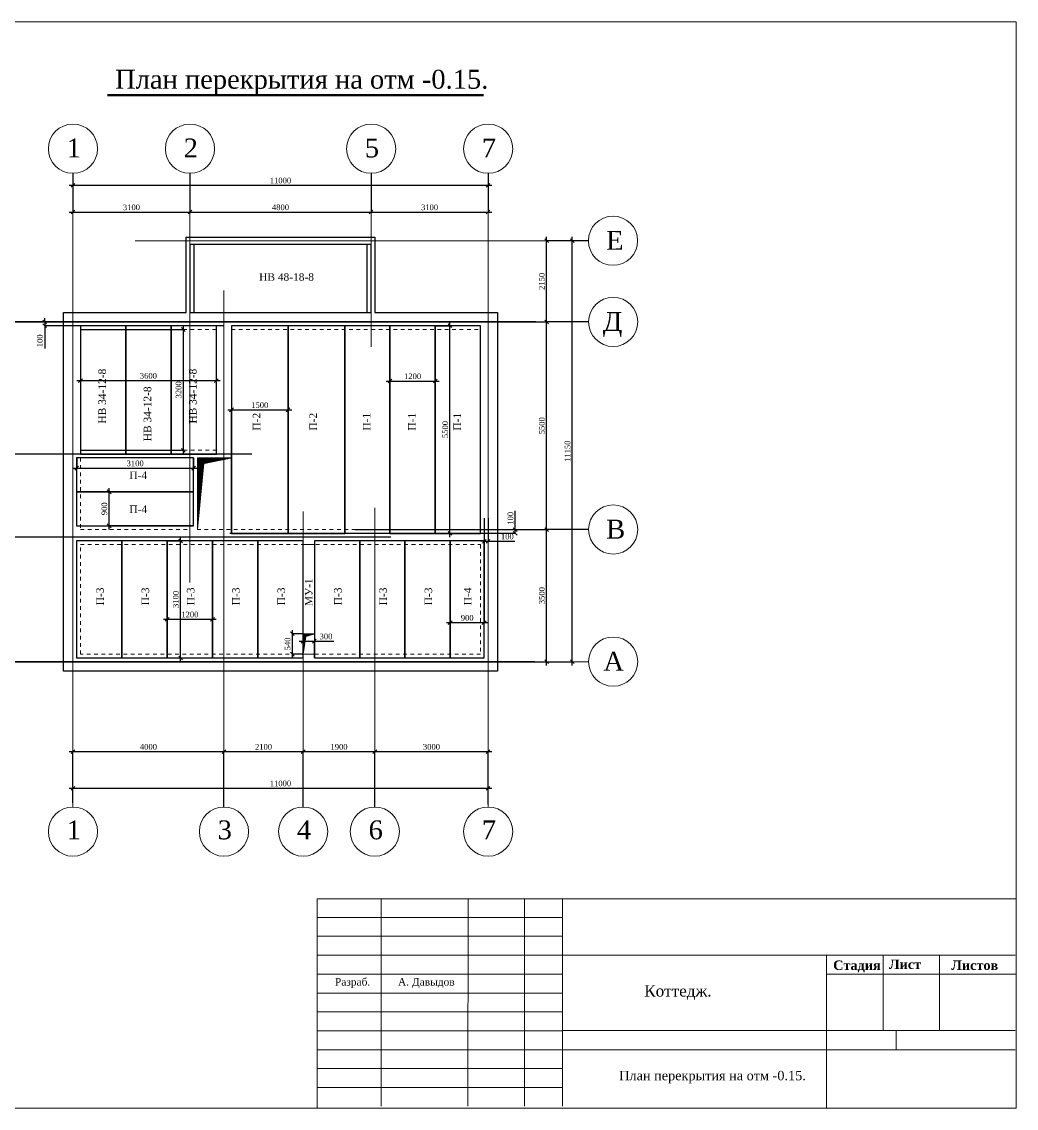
# Model space of a CAD drawing. Extents: x 1526320 to 3332998, y -546296 to 333165.
# Drawn here: x 2141546 to 2167897, y -188425 to -159641 of the extents above; entities that cross this region are included whole.
import ezdxf

# ---------------------------------------------------------------- set-up
doc = ezdxf.new("R2010")
doc.units = 0
doc.header["$LTSCALE"] = 500
doc.header["$MEASUREMENT"] = 0
doc.linetypes.add('424', pattern=[3, 1.5, -1.5])
doc.layers.get('0').update_dxf_attribs({"linetype": 'CONTINUOUS', "lineweight": 0})
for name, color, linetype, lineweight in [('Для печати', 250, 'CONTINUOUS', 0), ('КР. 1 эт. плиты', 250, 'CONTINUOUS', 0), ('КР. ОСИ', 34, 'CONTINUOUS', 18), ('КР. ф-ты обрез', 5, 'CONTINUOUS', 30)]:
    doc.layers.add(name, color=color, linetype=linetype, lineweight=lineweight)
doc.styles.add('NAKLON', font='TIMESBD.TTF', dxfattribs={"height": 500})
doc.styles.get("Standard").update_dxf_attribs({"font": 'TIMES.TTF', "height": 150})
doc.dimstyles.new('ISO-25', dxfattribs={"dimtxt": 300, "dimasz": 100, "dimexe": 0, "dimexo": 0, "dimgap": 50, "dimtad": 1, "dimdec": 0, "dimrnd": 10, "dimtxsty": 'Standard', "dimblk": 'OBLIQUE', "dimcen": 100, "dimdle": 100, "dimadec": 0, "dimazin": 0, "dimtfac": 1, "dimtdec": 0, "dimtmove": 0, "dimatfit": 3, "dimldrblk": 'OBLIQUE', "dimfxl": 0, "dimarcsym": 0})

# ---------------------------------------------------------------- blocks, each defined once
blk = doc.blocks.new('_Oblique')
at = {"color": 0, "linetype": 'ByBlock', "lineweight": -2}
blk.add_line((-0.5, -0.5), (0.5, 0.5), dxfattribs=at)
blk = doc.blocks.new('*D1019')
at = {"layer": 'КР. 1 эт. плиты', "color": 0, "linetype": 'Continuous', "lineweight": -2, "ltscale": 0.13}
for p, q in [((2153802, -172788), (2153802, -173404)), ((2153902, -172788), (2153902, -173404)), ((2153802, -173404), (2153702, -173404)), ((2153802, -173404), (2153902, -173404)), ((2153902, -173404), (2154612, -173404))]:
    blk.add_line(p, q, dxfattribs=at)
at = {"layer": 'КР. 1 эт. плиты', "color": 0, "linetype": 'Continuous', "lineweight": -2, "ltscale": 0.13, "xscale": 100, "yscale": 100, "zscale": 100}
blk.add_blockref('_Oblique', (2153802, -173404), dxfattribs=at)
at = {"layer": 'КР. 1 эт. плиты', "color": 0, "linetype": 'Continuous', "lineweight": -2, "ltscale": 0.13, "xscale": 100, "yscale": 100, "zscale": 100, "rotation": 180}
blk.add_blockref('_Oblique', (2153902, -173404), dxfattribs=at)
at = {"layer": 'КР. 1 эт. плиты', "color": 0, "linetype": 'Continuous', "lineweight": 9, "ltscale": 0.13, "insert": (2154412, -173278), "char_height": 150, "attachment_point": 5}
blk.add_mtext('100', dxfattribs=at)
blk = doc.blocks.new('*D1020')
at = {"layer": 'КР. 1 эт. плиты', "color": 0, "linetype": 'Continuous', "lineweight": -2, "ltscale": 0.13}
for p, q in [((2154620, -173094), (2154620, -172596)), ((2154620, -173194), (2154620, -172994)), ((2147063, -173194), (2154620, -173194)), ((2153802, -173094), (2154620, -173094))]:
    blk.add_line(p, q, dxfattribs=at)
at = {"layer": 'КР. 1 эт. плиты', "color": 0, "linetype": 'Continuous', "lineweight": -2, "ltscale": 0.13, "xscale": 100, "yscale": 100, "zscale": 100}
for p, rotation in [((2154620, -173094), 90), ((2154620, -173194), 270)]:
    blk.add_blockref('_Oblique', p, dxfattribs=dict(at, rotation=rotation))
at = {"layer": 'КР. 1 эт. плиты', "color": 0, "linetype": 'Continuous', "lineweight": 9, "ltscale": 0.13, "insert": (2154494, -172795), "char_height": 150, "attachment_point": 5, "rotation": 90}
blk.add_mtext('100', dxfattribs=at)
blk = doc.blocks.new('*D1022')
at = {"layer": 'КР. 1 эт. плиты', "color": 0, "linetype": 'Continuous', "lineweight": -2, "ltscale": 0.13}
for p, q in [((2143103, -167794), (2143103, -169149)), ((2146702, -167794), (2146702, -169149)), ((2143003, -169149), (2146802, -169149))]:
    blk.add_line(p, q, dxfattribs=at)
at = {"layer": 'КР. 1 эт. плиты', "color": 0, "linetype": 'Continuous', "lineweight": -2, "ltscale": 0.13, "xscale": 100, "yscale": 100, "zscale": 100, "rotation": 180}
blk.add_blockref('_Oblique', (2143103, -169149), dxfattribs=at)
at = {"layer": 'КР. 1 эт. плиты', "color": 0, "linetype": 'Continuous', "lineweight": -2, "ltscale": 0.13, "xscale": 100, "yscale": 100, "zscale": 100}
blk.add_blockref('_Oblique', (2146702, -169149), dxfattribs=at)
at = {"layer": 'КР. 1 эт. плиты', "color": 0, "linetype": 'Continuous', "lineweight": 9, "ltscale": 0.13, "insert": (2144902, -169023), "char_height": 150, "attachment_point": 5}
blk.add_mtext('3600', dxfattribs=at)
blk = doc.blocks.new('*D1023')
at = {"layer": 'КР. 1 эт. плиты', "color": 0, "linetype": 'Continuous', "lineweight": -2, "ltscale": 0.13}
for p, q in [((2143103, -167794), (2145829, -167794)), ((2145829, -171094), (2145829, -167694)), ((2143103, -170994), (2145829, -170994))]:
    blk.add_line(p, q, dxfattribs=at)
at = {"layer": 'КР. 1 эт. плиты', "color": 0, "linetype": 'Continuous', "lineweight": -2, "ltscale": 0.13, "xscale": 100, "yscale": 100, "zscale": 100}
for p, rotation in [((2145829, -167794), 90), ((2145829, -170994), 270)]:
    blk.add_blockref('_Oblique', p, dxfattribs=dict(at, rotation=rotation))
at = {"layer": 'КР. 1 эт. плиты', "color": 0, "linetype": 'Continuous', "lineweight": 9, "ltscale": 0.13, "insert": (2145703, -169394), "char_height": 150, "attachment_point": 5, "rotation": 90}
blk.add_mtext('3200', dxfattribs=at)
blk = doc.blocks.new('*D1024')
at = {"layer": 'КР. 1 эт. плиты', "color": 0, "linetype": 'Continuous', "lineweight": -2, "ltscale": 0.13}
for p, q in [((2142156, -167595), (2142156, -167495)), ((2146901, -167595), (2142156, -167595)), ((2142156, -167595), (2142156, -167694)), ((2146901, -167694), (2142156, -167694)), ((2142156, -167694), (2142156, -168293))]:
    blk.add_line(p, q, dxfattribs=at)
at = {"layer": 'КР. 1 эт. плиты', "color": 0, "linetype": 'Continuous', "lineweight": -2, "ltscale": 0.13, "xscale": 100, "yscale": 100, "zscale": 100}
for p, rotation in [((2142156, -167595), 270), ((2142156, -167694), 90)]:
    blk.add_blockref('_Oblique', p, dxfattribs=dict(at, rotation=rotation))
at = {"layer": 'КР. 1 эт. плиты', "color": 0, "linetype": 'Continuous', "lineweight": 9, "ltscale": 0.13, "insert": (2142029, -168094), "char_height": 150, "attachment_point": 5, "rotation": 90}
blk.add_mtext('100', dxfattribs=at)
blk = doc.blocks.new('*D1025')
at = {"layer": 'КР. 1 эт. плиты', "color": 0, "linetype": 'Continuous', "lineweight": -2, "ltscale": 0.13}
for p, q in [((2148900, -176052), (2149300, -176052)), ((2149000, -176495), (2149000, -176052)), ((2149300, -176495), (2149300, -176052)), ((2149300, -176052), (2149816, -176052))]:
    blk.add_line(p, q, dxfattribs=at)
at = {"layer": 'КР. 1 эт. плиты', "color": 0, "linetype": 'Continuous', "lineweight": -2, "ltscale": 0.13, "xscale": 100, "yscale": 100, "zscale": 100, "rotation": 180}
blk.add_blockref('_Oblique', (2149000, -176052), dxfattribs=at)
at = {"layer": 'КР. 1 эт. плиты', "color": 0, "linetype": 'Continuous', "lineweight": -2, "ltscale": 0.13, "xscale": 100, "yscale": 100, "zscale": 100}
blk.add_blockref('_Oblique', (2149300, -176052), dxfattribs=at)
at = {"layer": 'КР. 1 эт. плиты', "color": 0, "linetype": 'Continuous', "lineweight": 0, "ltscale": 0.13, "insert": (2149608, -175926), "char_height": 150, "attachment_point": 5}
blk.add_mtext('300', dxfattribs=at)
blk = doc.blocks.new('*D1026')
at = {"layer": 'КР. 1 эт. плиты', "color": 0, "linetype": 'Continuous', "lineweight": -2, "ltscale": 0.13}
for p, q in [((2148716, -176494), (2148716, -175755)), ((2149003, -175855), (2148716, -175855)), ((2149003, -176394), (2148716, -176394))]:
    blk.add_line(p, q, dxfattribs=at)
at = {"layer": 'КР. 1 эт. плиты', "color": 0, "linetype": 'Continuous', "lineweight": -2, "ltscale": 0.13, "xscale": 100, "yscale": 100, "zscale": 100}
for p, rotation in [((2148716, -175855), 90), ((2148716, -176394), 270)]:
    blk.add_blockref('_Oblique', p, dxfattribs=dict(at, rotation=rotation))
at = {"layer": 'КР. 1 эт. плиты', "color": 0, "linetype": 'Continuous', "lineweight": 9, "ltscale": 0.13, "insert": (2148590, -176124), "char_height": 150, "attachment_point": 5, "rotation": 90}
blk.add_mtext('540', dxfattribs=at)
blk = doc.blocks.new('*D1042')
at = {"layer": 'КР. 1 эт. плиты', "color": 0, "linetype": 'Continuous', "lineweight": -2, "ltscale": 0.13}
for p, q in [((2152502, -167693), (2152891, -167693)), ((2152891, -173294), (2152891, -167593)), ((2151303, -173194), (2152891, -173194))]:
    blk.add_line(p, q, dxfattribs=at)
at = {"layer": 'КР. 1 эт. плиты', "color": 0, "linetype": 'Continuous', "lineweight": -2, "ltscale": 0.13, "xscale": 100, "yscale": 100, "zscale": 100}
for p, rotation in [((2152891, -167693), 90), ((2152891, -173194), 270)]:
    blk.add_blockref('_Oblique', p, dxfattribs=dict(at, rotation=rotation))
at = {"layer": 'КР. 1 эт. плиты', "color": 0, "linetype": 'Continuous', "lineweight": 9, "ltscale": 0.13, "insert": (2152765, -170444), "char_height": 150, "attachment_point": 5, "rotation": 90}
blk.add_mtext('5500', dxfattribs=at)
blk = doc.blocks.new('*D1043')
at = {"layer": 'КР. 1 эт. плиты', "color": 0, "linetype": 'Continuous', "lineweight": -2, "ltscale": 0.13}
for p, q in [((2151303, -167693), (2151303, -169160)), ((2152502, -167693), (2152502, -169160)), ((2151203, -169160), (2152602, -169160))]:
    blk.add_line(p, q, dxfattribs=at)
at = {"layer": 'КР. 1 эт. плиты', "color": 0, "linetype": 'Continuous', "lineweight": -2, "ltscale": 0.13, "xscale": 100, "yscale": 100, "zscale": 100, "rotation": 180}
blk.add_blockref('_Oblique', (2151303, -169160), dxfattribs=at)
at = {"layer": 'КР. 1 эт. плиты', "color": 0, "linetype": 'Continuous', "lineweight": -2, "ltscale": 0.13, "xscale": 100, "yscale": 100, "zscale": 100}
blk.add_blockref('_Oblique', (2152502, -169160), dxfattribs=at)
at = {"layer": 'КР. 1 эт. плиты', "color": 0, "linetype": 'Continuous', "lineweight": 9, "ltscale": 0.13, "insert": (2151903, -169034), "char_height": 150, "attachment_point": 5}
blk.add_mtext('1200', dxfattribs=at)
blk = doc.blocks.new('*D1044')
at = {"layer": 'КР. 1 эт. плиты', "color": 0, "linetype": 'Continuous', "lineweight": -2, "ltscale": 0.13}
for p, q in [((2148603, -167693), (2148603, -169923)), ((2147004, -169923), (2148703, -169923)), ((2147104, -173194), (2147104, -169923))]:
    blk.add_line(p, q, dxfattribs=at)
at = {"layer": 'КР. 1 эт. плиты', "color": 0, "linetype": 'Continuous', "lineweight": -2, "ltscale": 0.13, "xscale": 100, "yscale": 100, "zscale": 100, "rotation": 180}
blk.add_blockref('_Oblique', (2147104, -169923), dxfattribs=at)
at = {"layer": 'КР. 1 эт. плиты', "color": 0, "linetype": 'Continuous', "lineweight": -2, "ltscale": 0.13, "xscale": 100, "yscale": 100, "zscale": 100}
blk.add_blockref('_Oblique', (2148603, -169923), dxfattribs=at)
at = {"layer": 'КР. 1 эт. плиты', "color": 0, "linetype": 'Continuous', "lineweight": 9, "ltscale": 0.13, "insert": (2147853, -169797), "char_height": 150, "attachment_point": 5}
blk.add_mtext('1500', dxfattribs=at)
blk = doc.blocks.new('*D1045')
at = {"layer": 'КР. 1 эт. плиты', "color": 0, "linetype": 'Continuous', "lineweight": -2, "ltscale": 0.13}
for p, q in [((2145301, -175472), (2146701, -175472)), ((2145401, -176495), (2145401, -175472)), ((2146601, -176495), (2146601, -175472))]:
    blk.add_line(p, q, dxfattribs=at)
at = {"layer": 'КР. 1 эт. плиты', "color": 0, "linetype": 'Continuous', "lineweight": -2, "ltscale": 0.13, "xscale": 100, "yscale": 100, "zscale": 100, "rotation": 180}
blk.add_blockref('_Oblique', (2145401, -175472), dxfattribs=at)
at = {"layer": 'КР. 1 эт. плиты', "color": 0, "linetype": 'Continuous', "lineweight": -2, "ltscale": 0.13, "xscale": 100, "yscale": 100, "zscale": 100}
blk.add_blockref('_Oblique', (2146601, -175472), dxfattribs=at)
at = {"layer": 'КР. 1 эт. плиты', "color": 0, "linetype": 'Continuous', "lineweight": 9, "ltscale": 0.13, "insert": (2146001, -175346), "char_height": 150, "attachment_point": 5}
blk.add_mtext('1200', dxfattribs=at)
blk = doc.blocks.new('*D1046')
at = {"layer": 'КР. 1 эт. плиты', "color": 0, "linetype": 'Continuous', "lineweight": -2, "ltscale": 0.13}
for p, q in [((2145401, -173395), (2145757, -173395)), ((2145757, -176595), (2145757, -173295)), ((2145401, -176495), (2145757, -176495))]:
    blk.add_line(p, q, dxfattribs=at)
at = {"layer": 'КР. 1 эт. плиты', "color": 0, "linetype": 'Continuous', "lineweight": -2, "ltscale": 0.13, "xscale": 100, "yscale": 100, "zscale": 100}
for p, rotation in [((2145757, -173395), 90), ((2145757, -176495), 270)]:
    blk.add_blockref('_Oblique', p, dxfattribs=dict(at, rotation=rotation))
at = {"layer": 'КР. 1 эт. плиты', "color": 0, "linetype": 'Continuous', "lineweight": 9, "ltscale": 0.13, "insert": (2145630, -174945), "char_height": 150, "attachment_point": 5, "rotation": 90}
blk.add_mtext('3100', dxfattribs=at)
blk = doc.blocks.new('*D1047')
at = {"layer": 'КР. 1 эт. плиты', "color": 0, "linetype": 'Continuous', "lineweight": -2, "ltscale": 0.13}
for p, q in [((2153799, -173396), (2153799, -175560)), ((2152799, -175560), (2153899, -175560)), ((2152899, -176495), (2152899, -175560))]:
    blk.add_line(p, q, dxfattribs=at)
at = {"layer": 'КР. 1 эт. плиты', "color": 0, "linetype": 'Continuous', "lineweight": -2, "ltscale": 0.13, "xscale": 100, "yscale": 100, "zscale": 100, "rotation": 180}
blk.add_blockref('_Oblique', (2152899, -175560), dxfattribs=at)
at = {"layer": 'КР. 1 эт. плиты', "color": 0, "linetype": 'Continuous', "lineweight": -2, "ltscale": 0.13, "xscale": 100, "yscale": 100, "zscale": 100}
blk.add_blockref('_Oblique', (2153799, -175560), dxfattribs=at)
at = {"layer": 'КР. 1 эт. плиты', "color": 0, "linetype": 'Continuous', "lineweight": 9, "ltscale": 0.13, "insert": (2153349, -175433), "char_height": 150, "attachment_point": 5}
blk.add_mtext('900', dxfattribs=at)
blk = doc.blocks.new('*D1048')
at = {"layer": 'КР. 1 эт. плиты', "color": 0, "linetype": 'Continuous', "lineweight": -2, "ltscale": 0.13}
for p, q in [((2143002, -171194), (2143002, -171467)), ((2146101, -171194), (2146101, -171467)), ((2142902, -171467), (2146201, -171467))]:
    blk.add_line(p, q, dxfattribs=at)
at = {"layer": 'КР. 1 эт. плиты', "color": 0, "linetype": 'Continuous', "lineweight": -2, "ltscale": 0.13, "xscale": 100, "yscale": 100, "zscale": 100, "rotation": 180}
blk.add_blockref('_Oblique', (2143002, -171467), dxfattribs=at)
at = {"layer": 'КР. 1 эт. плиты', "color": 0, "linetype": 'Continuous', "lineweight": -2, "ltscale": 0.13, "xscale": 100, "yscale": 100, "zscale": 100}
blk.add_blockref('_Oblique', (2146101, -171467), dxfattribs=at)
at = {"layer": 'КР. 1 эт. плиты', "color": 0, "linetype": 'Continuous', "lineweight": 9, "ltscale": 0.13, "insert": (2144551, -171341), "char_height": 150, "attachment_point": 5}
blk.add_mtext('3100', dxfattribs=at)
blk = doc.blocks.new('*D1049')
at = {"layer": 'КР. 1 эт. плиты', "color": 0, "linetype": 'Continuous', "lineweight": -2, "ltscale": 0.13}
for p, q in [((2143002, -172094), (2143862, -172094)), ((2143862, -173094), (2143862, -171994)), ((2146101, -172994), (2143862, -172994))]:
    blk.add_line(p, q, dxfattribs=at)
at = {"layer": 'КР. 1 эт. плиты', "color": 0, "linetype": 'Continuous', "lineweight": -2, "ltscale": 0.13, "xscale": 100, "yscale": 100, "zscale": 100}
for p, rotation in [((2143862, -172094), 90), ((2143862, -172994), 270)]:
    blk.add_blockref('_Oblique', p, dxfattribs=dict(at, rotation=rotation))
at = {"layer": 'КР. 1 эт. плиты', "color": 0, "linetype": 'Continuous', "lineweight": 9, "ltscale": 0.13, "insert": (2143736, -172544), "char_height": 150, "attachment_point": 5, "rotation": 90}
blk.add_mtext('900', dxfattribs=at)
blk = doc.blocks.new('*D1831')
at = {"layer": 'КР. ОСИ', "color": 0, "linetype": 'Continuous', "lineweight": -2, "ltscale": 0.13}
for p, q in [((2148903, -178978), (2151003, -178978)), ((2149003, -180443), (2149003, -178978)), ((2150903, -180443), (2150903, -178978))]:
    blk.add_line(p, q, dxfattribs=at)
at = {"layer": 'КР. ОСИ', "color": 0, "linetype": 'Continuous', "lineweight": -2, "ltscale": 0.13, "xscale": 100, "yscale": 100, "zscale": 100, "rotation": 180}
blk.add_blockref('_Oblique', (2149003, -178978), dxfattribs=at)
at = {"layer": 'КР. ОСИ', "color": 0, "linetype": 'Continuous', "lineweight": -2, "ltscale": 0.13, "xscale": 100, "yscale": 100, "zscale": 100}
blk.add_blockref('_Oblique', (2150903, -178978), dxfattribs=at)
at = {"layer": 'КР. ОСИ', "color": 0, "linetype": 'Continuous', "lineweight": 9, "ltscale": 0.13, "insert": (2149953, -178851), "char_height": 150, "attachment_point": 5}
blk.add_mtext('1900', dxfattribs=at)
blk = doc.blocks.new('*D1832')
at = {"layer": 'КР. ОСИ', "color": 0, "linetype": 'Continuous', "lineweight": -2, "ltscale": 0.13}
for p, q in [((2146803, -178978), (2149103, -178978)), ((2146903, -180443), (2146903, -178978)), ((2149003, -180443), (2149003, -178978))]:
    blk.add_line(p, q, dxfattribs=at)
at = {"layer": 'КР. ОСИ', "color": 0, "linetype": 'Continuous', "lineweight": -2, "ltscale": 0.13, "xscale": 100, "yscale": 100, "zscale": 100, "rotation": 180}
blk.add_blockref('_Oblique', (2146903, -178978), dxfattribs=at)
at = {"layer": 'КР. ОСИ', "color": 0, "linetype": 'Continuous', "lineweight": -2, "ltscale": 0.13, "xscale": 100, "yscale": 100, "zscale": 100}
blk.add_blockref('_Oblique', (2149003, -178978), dxfattribs=at)
at = {"layer": 'КР. ОСИ', "color": 0, "linetype": 'Continuous', "lineweight": 9, "ltscale": 0.13, "insert": (2147953, -178851), "char_height": 150, "attachment_point": 5}
blk.add_mtext('2100', dxfattribs=at)
blk = doc.blocks.new('*D1833')
at = {"layer": 'КР. ОСИ', "color": 0, "linetype": 'Continuous', "lineweight": -2, "ltscale": 0.13}
for p, q in [((2142803, -178978), (2147003, -178978)), ((2142903, -180337), (2142903, -178978)), ((2146903, -180443), (2146903, -178978))]:
    blk.add_line(p, q, dxfattribs=at)
at = {"layer": 'КР. ОСИ', "color": 0, "linetype": 'Continuous', "lineweight": -2, "ltscale": 0.13, "xscale": 100, "yscale": 100, "zscale": 100, "rotation": 180}
blk.add_blockref('_Oblique', (2142903, -178978), dxfattribs=at)
at = {"layer": 'КР. ОСИ', "color": 0, "linetype": 'Continuous', "lineweight": -2, "ltscale": 0.13, "xscale": 100, "yscale": 100, "zscale": 100}
blk.add_blockref('_Oblique', (2146903, -178978), dxfattribs=at)
at = {"layer": 'КР. ОСИ', "color": 0, "linetype": 'Continuous', "lineweight": 9, "ltscale": 0.13, "insert": (2144903, -178851), "char_height": 150, "attachment_point": 5}
blk.add_mtext('4000', dxfattribs=at)
blk = doc.blocks.new('*D1834')
at = {"layer": 'КР. ОСИ', "color": 0, "linetype": 'Continuous', "lineweight": -2, "ltscale": 0.13}
for p, q in [((2150803, -178978), (2154002, -178978)), ((2150903, -180443), (2150903, -178978)), ((2153902, -180369), (2153902, -178978))]:
    blk.add_line(p, q, dxfattribs=at)
at = {"layer": 'КР. ОСИ', "color": 0, "linetype": 'Continuous', "lineweight": -2, "ltscale": 0.13, "xscale": 100, "yscale": 100, "zscale": 100, "rotation": 180}
blk.add_blockref('_Oblique', (2150903, -178978), dxfattribs=at)
at = {"layer": 'КР. ОСИ', "color": 0, "linetype": 'Continuous', "lineweight": -2, "ltscale": 0.13, "xscale": 100, "yscale": 100, "zscale": 100}
blk.add_blockref('_Oblique', (2153902, -178978), dxfattribs=at)
at = {"layer": 'КР. ОСИ', "color": 0, "linetype": 'Continuous', "lineweight": 9, "ltscale": 0.13, "insert": (2152402, -178851), "char_height": 150, "attachment_point": 5}
blk.add_mtext('3000', dxfattribs=at)
blk = doc.blocks.new('*D1835')
at = {"layer": 'КР. ОСИ', "color": 0, "linetype": 'Continuous', "lineweight": -2, "ltscale": 0.13}
for p, q in [((2142803, -179947), (2154002, -179947)), ((2142903, -180337), (2142903, -179947)), ((2153902, -180369), (2153902, -179947))]:
    blk.add_line(p, q, dxfattribs=at)
at = {"layer": 'КР. ОСИ', "color": 0, "linetype": 'Continuous', "lineweight": -2, "ltscale": 0.13, "xscale": 100, "yscale": 100, "zscale": 100, "rotation": 180}
blk.add_blockref('_Oblique', (2142903, -179947), dxfattribs=at)
at = {"layer": 'КР. ОСИ', "color": 0, "linetype": 'Continuous', "lineweight": -2, "ltscale": 0.13, "xscale": 100, "yscale": 100, "zscale": 100}
blk.add_blockref('_Oblique', (2153902, -179947), dxfattribs=at)
at = {"layer": 'КР. ОСИ', "color": 0, "linetype": 'Continuous', "lineweight": 9, "ltscale": 0.13, "insert": (2148402, -179820), "char_height": 150, "attachment_point": 5}
blk.add_mtext('11000', dxfattribs=at)
blk = doc.blocks.new('*D1836')
at = {"layer": 'КР. ОСИ', "color": 0, "linetype": 'Continuous', "lineweight": -2, "ltscale": 0.13}
for p, q in [((2155453, -167694), (2155453, -165343)), ((2156562, -165443), (2155453, -165443)), ((2138877, -167594), (2155453, -167594))]:
    blk.add_line(p, q, dxfattribs=at)
at = {"layer": 'КР. ОСИ', "color": 0, "linetype": 'Continuous', "lineweight": -2, "ltscale": 0.13, "xscale": 100, "yscale": 100, "zscale": 100}
for p, rotation in [((2155453, -165443), 90), ((2155453, -167594), 270)]:
    blk.add_blockref('_Oblique', p, dxfattribs=dict(at, rotation=rotation))
at = {"layer": 'КР. ОСИ', "color": 0, "linetype": 'Continuous', "lineweight": 9, "ltscale": 0.13, "insert": (2155327, -166519), "char_height": 150, "attachment_point": 5, "rotation": 90}
blk.add_mtext('2150', dxfattribs=at)
blk = doc.blocks.new('*D1837')
at = {"layer": 'КР. ОСИ', "color": 0, "linetype": 'Continuous', "lineweight": -2, "ltscale": 0.13}
for p, q in [((2138728, -171094), (2139991, -171094)), ((2139991, -173394), (2139991, -170994)), ((2151322, -173294), (2139991, -173294))]:
    blk.add_line(p, q, dxfattribs=at)
at = {"layer": 'КР. ОСИ', "color": 0, "linetype": 'Continuous', "lineweight": -2, "ltscale": 0.13, "xscale": 100, "yscale": 100, "zscale": 100}
for p, rotation in [((2139991, -171094), 90), ((2139991, -173294), 270)]:
    blk.add_blockref('_Oblique', p, dxfattribs=dict(at, rotation=rotation))
at = {"layer": 'КР. ОСИ', "color": 0, "linetype": 'Continuous', "lineweight": 9, "ltscale": 0.13, "insert": (2139864, -172194), "char_height": 150, "attachment_point": 5, "rotation": 90}
blk.add_mtext('2200', dxfattribs=at)
blk = doc.blocks.new('*D1838')
at = {"layer": 'КР. ОСИ', "color": 0, "linetype": 'Continuous', "lineweight": -2, "ltscale": 0.13}
for p, q in [((2155453, -176694), (2155453, -172994)), ((2156565, -173094), (2155453, -173094)), ((2139789, -176594), (2155453, -176594))]:
    blk.add_line(p, q, dxfattribs=at)
at = {"layer": 'КР. ОСИ', "color": 0, "linetype": 'Continuous', "lineweight": -2, "ltscale": 0.13, "xscale": 100, "yscale": 100, "zscale": 100}
for p, rotation in [((2155453, -173094), 90), ((2155453, -176594), 270)]:
    blk.add_blockref('_Oblique', p, dxfattribs=dict(at, rotation=rotation))
at = {"layer": 'КР. ОСИ', "color": 0, "linetype": 'Continuous', "lineweight": 9, "ltscale": 0.13, "insert": (2155327, -174844), "char_height": 150, "attachment_point": 5, "rotation": 90}
blk.add_mtext('3500', dxfattribs=at)
blk = doc.blocks.new('*D1839')
at = {"layer": 'КР. ОСИ', "color": 0, "linetype": 'Continuous', "lineweight": -2, "ltscale": 0.13}
for p, q in [((2139344, -176694), (2139344, -173194)), ((2140962, -173294), (2139344, -173294)), ((2155142, -176594), (2139344, -176594))]:
    blk.add_line(p, q, dxfattribs=at)
at = {"layer": 'КР. ОСИ', "color": 0, "linetype": 'Continuous', "lineweight": -2, "ltscale": 0.13, "xscale": 100, "yscale": 100, "zscale": 100}
for p, rotation in [((2139344, -173294), 90), ((2139344, -176594), 270)]:
    blk.add_blockref('_Oblique', p, dxfattribs=dict(at, rotation=rotation))
at = {"layer": 'КР. ОСИ', "color": 0, "linetype": 'Continuous', "lineweight": 9, "ltscale": 0.13, "insert": (2139217, -174944), "char_height": 150, "attachment_point": 5, "rotation": 90}
blk.add_mtext('3300', dxfattribs=at)
blk = doc.blocks.new('*D1840')
at = {"layer": 'КР. ОСИ', "color": 0, "linetype": 'Continuous', "lineweight": -2, "ltscale": 0.13}
for p, q in [((2139991, -171194), (2139991, -167494)), ((2138728, -167594), (2139991, -167594)), ((2147641, -171094), (2139991, -171094))]:
    blk.add_line(p, q, dxfattribs=at)
at = {"layer": 'КР. ОСИ', "color": 0, "linetype": 'Continuous', "lineweight": -2, "ltscale": 0.13, "xscale": 100, "yscale": 100, "zscale": 100}
for p, rotation in [((2139991, -167594), 90), ((2139991, -171094), 270)]:
    blk.add_blockref('_Oblique', p, dxfattribs=dict(at, rotation=rotation))
at = {"layer": 'КР. ОСИ', "color": 0, "linetype": 'Continuous', "lineweight": 9, "ltscale": 0.13, "insert": (2139864, -169344), "char_height": 150, "attachment_point": 5, "rotation": 90}
blk.add_mtext('3500', dxfattribs=at)
blk = doc.blocks.new('*D1841')
at = {"layer": 'КР. ОСИ', "color": 0, "linetype": 'Continuous', "lineweight": -2, "ltscale": 0.13}
for p, q in [((2156133, -176694), (2156133, -165343)), ((2156562, -165443), (2156133, -165443)), ((2139789, -176594), (2156133, -176594))]:
    blk.add_line(p, q, dxfattribs=at)
at = {"layer": 'КР. ОСИ', "color": 0, "linetype": 'Continuous', "lineweight": -2, "ltscale": 0.13, "xscale": 100, "yscale": 100, "zscale": 100}
for p, rotation in [((2156133, -165443), 90), ((2156133, -176594), 270)]:
    blk.add_blockref('_Oblique', p, dxfattribs=dict(at, rotation=rotation))
at = {"layer": 'КР. ОСИ', "color": 0, "linetype": 'Continuous', "lineweight": 9, "ltscale": 0.13, "insert": (2156007, -171019), "char_height": 150, "attachment_point": 5, "rotation": 90}
blk.add_mtext('11150', dxfattribs=at)
blk = doc.blocks.new('*D1842')
at = {"layer": 'КР. ОСИ', "color": 0, "linetype": 'Continuous', "lineweight": -2, "ltscale": 0.13}
for p, q in [((2139344, -171194), (2139344, -167494)), ((2155170, -167594), (2139344, -167594)), ((2140953, -171094), (2139344, -171094))]:
    blk.add_line(p, q, dxfattribs=at)
at = {"layer": 'КР. ОСИ', "color": 0, "linetype": 'Continuous', "lineweight": -2, "ltscale": 0.13, "xscale": 100, "yscale": 100, "zscale": 100}
for p, rotation in [((2139344, -167594), 90), ((2139344, -171094), 270)]:
    blk.add_blockref('_Oblique', p, dxfattribs=dict(at, rotation=rotation))
at = {"layer": 'КР. ОСИ', "color": 0, "linetype": 'Continuous', "lineweight": 9, "ltscale": 0.13, "insert": (2139217, -169344), "char_height": 150, "attachment_point": 5, "rotation": 90}
blk.add_mtext('3500', dxfattribs=at)
blk = doc.blocks.new('*D1845')
at = {"layer": 'КР. ОСИ', "color": 0, "linetype": 'Continuous', "lineweight": -2, "ltscale": 0.13}
for p, q in [((2142903, -163657), (2142903, -163974)), ((2153902, -163657), (2153902, -163974)), ((2142803, -163974), (2154002, -163974))]:
    blk.add_line(p, q, dxfattribs=at)
at = {"layer": 'КР. ОСИ', "color": 0, "linetype": 'Continuous', "lineweight": -2, "ltscale": 0.13, "xscale": 100, "yscale": 100, "zscale": 100, "rotation": 180}
blk.add_blockref('_Oblique', (2142903, -163974), dxfattribs=at)
at = {"layer": 'КР. ОСИ', "color": 0, "linetype": 'Continuous', "lineweight": -2, "ltscale": 0.13, "xscale": 100, "yscale": 100, "zscale": 100}
blk.add_blockref('_Oblique', (2153902, -163974), dxfattribs=at)
at = {"layer": 'КР. ОСИ', "color": 0, "linetype": 'Continuous', "lineweight": 5, "ltscale": 0.13, "insert": (2148402, -163848), "char_height": 150, "attachment_point": 5}
blk.add_mtext('11000', dxfattribs=at)
blk = doc.blocks.new('*D1846')
at = {"layer": 'КР. ОСИ', "color": 0, "linetype": 'Continuous', "lineweight": -2, "ltscale": 0.13}
for p, q in [((2150802, -163657), (2150802, -164684)), ((2153902, -163657), (2153902, -164684)), ((2150702, -164684), (2154002, -164684))]:
    blk.add_line(p, q, dxfattribs=at)
at = {"layer": 'КР. ОСИ', "color": 0, "linetype": 'Continuous', "lineweight": -2, "ltscale": 0.13, "xscale": 100, "yscale": 100, "zscale": 100, "rotation": 180}
blk.add_blockref('_Oblique', (2150802, -164684), dxfattribs=at)
at = {"layer": 'КР. ОСИ', "color": 0, "linetype": 'Continuous', "lineweight": -2, "ltscale": 0.13, "xscale": 100, "yscale": 100, "zscale": 100}
blk.add_blockref('_Oblique', (2153902, -164684), dxfattribs=at)
at = {"layer": 'КР. ОСИ', "color": 0, "linetype": 'Continuous', "lineweight": 5, "ltscale": 0.13, "insert": (2152352, -164558), "char_height": 150, "attachment_point": 5}
blk.add_mtext('3100', dxfattribs=at)
blk = doc.blocks.new('*D1847')
at = {"layer": 'КР. ОСИ', "color": 0, "linetype": 'Continuous', "lineweight": -2, "ltscale": 0.13}
for p, q in [((2146003, -163657), (2146003, -164684)), ((2150802, -163657), (2150802, -164684)), ((2145903, -164684), (2150902, -164684))]:
    blk.add_line(p, q, dxfattribs=at)
at = {"layer": 'КР. ОСИ', "color": 0, "linetype": 'Continuous', "lineweight": -2, "ltscale": 0.13, "xscale": 100, "yscale": 100, "zscale": 100, "rotation": 180}
blk.add_blockref('_Oblique', (2146003, -164684), dxfattribs=at)
at = {"layer": 'КР. ОСИ', "color": 0, "linetype": 'Continuous', "lineweight": -2, "ltscale": 0.13, "xscale": 100, "yscale": 100, "zscale": 100}
blk.add_blockref('_Oblique', (2150802, -164684), dxfattribs=at)
at = {"layer": 'КР. ОСИ', "color": 0, "linetype": 'Continuous', "lineweight": 5, "ltscale": 0.13, "insert": (2148402, -164558), "char_height": 150, "attachment_point": 5}
blk.add_mtext('4800', dxfattribs=at)
blk = doc.blocks.new('*D1848')
at = {"layer": 'КР. ОСИ', "color": 0, "linetype": 'Continuous', "lineweight": -2, "ltscale": 0.13}
for p, q in [((2142903, -163657), (2142903, -164684)), ((2146003, -163657), (2146003, -164684)), ((2142803, -164684), (2146103, -164684))]:
    blk.add_line(p, q, dxfattribs=at)
at = {"layer": 'КР. ОСИ', "color": 0, "linetype": 'Continuous', "lineweight": -2, "ltscale": 0.13, "xscale": 100, "yscale": 100, "zscale": 100, "rotation": 180}
blk.add_blockref('_Oblique', (2142903, -164684), dxfattribs=at)
at = {"layer": 'КР. ОСИ', "color": 0, "linetype": 'Continuous', "lineweight": -2, "ltscale": 0.13, "xscale": 100, "yscale": 100, "zscale": 100}
blk.add_blockref('_Oblique', (2146003, -164684), dxfattribs=at)
at = {"layer": 'КР. ОСИ', "color": 0, "linetype": 'Continuous', "lineweight": 5, "ltscale": 0.13, "insert": (2144453, -164558), "char_height": 150, "attachment_point": 5}
blk.add_mtext('3100', dxfattribs=at)
blk = doc.blocks.new('*D1849')
at = {"layer": 'КР. ОСИ', "color": 0, "linetype": 'Continuous', "lineweight": -2, "ltscale": 0.13}
for p, q in [((2155453, -173194), (2155453, -167494)), ((2156565, -167594), (2155453, -167594)), ((2150377, -173094), (2155453, -173094))]:
    blk.add_line(p, q, dxfattribs=at)
at = {"layer": 'КР. ОСИ', "color": 0, "linetype": 'Continuous', "lineweight": -2, "ltscale": 0.13, "xscale": 100, "yscale": 100, "zscale": 100}
for p, rotation in [((2155453, -167594), 90), ((2155453, -173094), 270)]:
    blk.add_blockref('_Oblique', p, dxfattribs=dict(at, rotation=rotation))
at = {"layer": 'КР. ОСИ', "color": 0, "linetype": 'Continuous', "lineweight": 9, "ltscale": 0.13, "insert": (2155327, -170344), "char_height": 150, "attachment_point": 5, "rotation": 90}
blk.add_mtext('5500', dxfattribs=at)

msp = doc.modelspace()

# ---------------------------------------------------------------- hatches: boundary and pattern name
at = {"layer": 'КР. 1 эт. плиты', "linetype": 'Continuous', "lineweight": 0, "ltscale": 0.13}
h = msp.add_hatch(dxfattribs=at)
h.set_pattern_fill('ANSI31', color=5, scale=30, style=0)
edge = h.paths.add_edge_path()
edge.add_line((2146202.2, -173094.1), (2146202.2, -171194.2))
edge.add_line((2146202.2, -171194.2), (2147103.5, -171194.2))
edge.add_line((2147103.5, -171194.2), (2146367.9, -171343.2))
edge.add_line((2146367.9, -171343.2), (2146202.2, -173094.1))
h = msp.add_hatch(dxfattribs=at)
h.set_pattern_fill('ANSI31', color=5, scale=40, style=0)
h.paths.add_polyline_path([(2149002.5, -176393.8), (2149073.5, -175923.1), (2149300.3, -175854.9), (2149000.9, -175854.9)])

# ---------------------------------------------------------------- linework, layer by layer
at = {"color": 6, "linetype": 'Continuous', "lineweight": 5, "ltscale": 0.13}
msp.add_lwpolyline([(2150802.4, -165442), (2150802.4, -165443.2), (2150799.8, -165443.2)], dxfattribs=at)
at = {"layer": 'Для печати', "color": 250, "linetype": 'Continuous', "lineweight": 50, "ltscale": 0.13}
msp.add_line((2153779.6, -161585.8), (2143814.4, -161585.8), dxfattribs=at)
at = {"layer": 'Для печати', "color": 250, "linetype": 'Continuous', "lineweight": 15, "ltscale": 0.13}
for p, q in [((2149370.4, -182877.1), (2167872.4, -182877.1)), ((2149370.4, -188414.2), (2149370.4, -182877.1)), ((2155864.6, -183868.4), (2149373.3, -183868.4)), ((2149395.7, -184372.3), (2167866.7, -184372.3)), ((2162873, -184371.4), (2162873, -188425.4)), ((2164369.6, -184371.4), (2164369.6, -186369.3)), ((2165866.2, -184371.4), (2165866.2, -186369.3)), ((2149383.1, -185375.4), (2155870.9, -185375.4)), ((2155872.1, -186369.4), (2162865.8, -186369.4)), ((2162865.8, -186369.4), (2167866.4, -186369.4)), ((2164714.9, -186369.3), (2164714.9, -186872.4))]:
    msp.add_line(p, q, dxfattribs=at)
at = {"layer": 'Для печати', "color": 250, "linetype": 'Continuous', "lineweight": 15}
for p, q in [((2151070.1, -188373.3), (2151071, -182873.3)), ((2153370.1, -188373.6), (2153371, -182873.6)), ((2154870.1, -188373.9), (2154871, -182873.9)), ((2155870.1, -188374.1), (2155871, -182874.1)), ((2149370.9, -183373), (2155870.9, -183374.1)), ((2149370.8, -184373), (2155870.8, -184374.1)), ((2149370.7, -184873), (2155870.7, -184874.1)), ((2162872.6, -184876), (2167872.6, -184876.8)), ((2149370.5, -185873), (2155870.5, -185874.1)), ((2149370.4, -186373), (2155870.4, -186374.1)), ((2149370.3, -186873), (2167870.3, -186876)), ((2149370.3, -187373), (2155870.3, -187374.1)), ((2149370.2, -187873), (2155870.2, -187874.1))]:
    msp.add_line(p, q, dxfattribs=at)
at = {"layer": 'Для печати', "color": 250, "linetype": 'Continuous', "lineweight": 0, "ltscale": 0.13}
msp.add_lwpolyline([(2167896.6, -188423.7), (2127794, -188423.7), (2127794, -159640.5), (2167896.6, -159640.5)], close=True, dxfattribs=at)
at = {"layer": 'КР. 1 эт. плиты', "color": 5, "linetype": 'Continuous', "lineweight": 30, "ltscale": 0.13}
for points in [[(2150803.4, -165544.8), (2146002.2, -165544.8), (2146002.2, -167344.3), (2150803.4, -167344.3)], [(2143103.6, -167694.4), (2143103.6, -171093.8), (2144303.3, -171093.8), (2144303.3, -167694.4)], [(2144303.3, -167694.4), (2144303.3, -171093.8), (2145503, -171093.8), (2145503, -167694.4)], [(2145503, -167694.4), (2145503, -171093.3), (2146702.6, -171093.3), (2146702.6, -167693.9)], [(2147103.5, -167693.1), (2147103.5, -173194.4), (2148603.3, -173194.4), (2148603.3, -167693.1)], [(2148603.2, -167693.1), (2148603.3, -173194.4), (2150103.1, -173194.4), (2150103.1, -167693.1)], [(2150102.8, -167692.7), (2150102.8, -173194), (2151302.4, -173193.9), (2151302.4, -167692.7)], [(2151302.8, -167693.1), (2151302.8, -173194.4), (2152502.5, -173194.4), (2152502.5, -167693.1)], [(2152502.5, -167693.1), (2152502.5, -173194.4), (2153702.1, -173194.3), (2153702.1, -167693.1)], [(2146100.9, -171194), (2143001.8, -171194), (2143001.8, -172093.9), (2146100.9, -172093.7)], [(2146100.8, -172094), (2143001.7, -172094), (2143001.7, -172993.9), (2146100.8, -172993.7)], [(2143001.7, -173395.7), (2143001.7, -176494.8), (2144201.4, -176494.8), (2144201.4, -173395.7)], [(2144201.4, -173395.5), (2144201.4, -176494.6), (2145401.1, -176494.6), (2145401.1, -173395.5)], [(2145401.2, -173395.5), (2145401.2, -176494.6), (2146600.9, -176494.6), (2146600.9, -173395.5)], [(2146600.9, -173395.5), (2146600.9, -176494.6), (2147800.6, -176494.6), (2147800.6, -173395.5)], [(2147800.6, -173395.5), (2147800.6, -176494.6), (2149000.3, -176494.6), (2149000.3, -173395.5)], [(2149300.3, -173395.5), (2149300.3, -176494.6), (2150500, -176494.6), (2150500, -173395.5)], [(2150500, -173395.5), (2150500, -176494.6), (2151699.7, -176494.6), (2151699.7, -173395.5)], [(2151699.7, -173395.6), (2151699.7, -176494.7), (2152899.4, -176494.7), (2152899.4, -173395.6)], [(2152899.4, -173395.6), (2152899.4, -176494.8), (2153799.3, -176494.8), (2153799.1, -173395.6)]]:
    msp.add_lwpolyline(points, close=True, dxfattribs=at)
at = {"layer": 'КР. 1 эт. плиты', "color": 5, "linetype": 'Continuous', "lineweight": 9, "ltscale": 0.13}
for points in [[(2146202.2, -173094.1), (2146202.2, -171194.2), (2147103.5, -171194.2), (2146367.9, -171343.2), (2146202.2, -173094.1)], [(2149002.5, -176393.8), (2149073.5, -175923.1), (2149300.3, -175854.9), (2149000.9, -175854.9), (2149002.5, -176393.8)]]:
    msp.add_lwpolyline(points, dxfattribs=at)
for points in [[(2149000.6, -176394.1), (2149300.2, -176394.1), (2149300.2, -173494), (2149000.6, -173494)], [(2149300.6, -176393.7), (2149002.5, -176393.7), (2149002.5, -175854.8), (2149300.6, -175854.8)]]:
    msp.add_lwpolyline(points, close=True, dxfattribs=at)
at = {"layer": 'КР. ОСИ', "color": 5, "linetype": 'Continuous', "lineweight": 9}
for p, q in [((2142902.5, -180336.7), (2142902.5, -163657.3)), ((2146002.5, -174496.1), (2146002.5, -163657.3)), ((2150802.4, -168254.6), (2150802.4, -163657.3)), ((2153902.2, -180369.3), (2153902.2, -163657.4)), ((2144551.7, -165443.2), (2156561.7, -165443.2)), ((2146902.9, -166756.5), (2146902.9, -180442.9)), ((2138877.3, -167594.2), (2156564.6, -167594.2)), ((2147640.7, -171094.4), (2138728.4, -171094.5)), ((2149002.8, -172618.5), (2149002.8, -180442.9)), ((2150902.6, -172520.8), (2150902.6, -180443)), ((2150377.2, -173094.2), (2156564.6, -173094.2)), ((2151322, -173293.8), (2138728.5, -173293.8)), ((2139789.4, -176594.2), (2156564.6, -176594.3)), ((2142902.5, -178734.1), (2142902.5, -180443)), ((2153902.2, -178734.1), (2153902.2, -180442.9))]:
    msp.add_line(p, q, dxfattribs=at)
for centre in [(2142903.2, -163004.7), (2146003.2, -163004.7), (2150803.1, -163004.7), (2153902.9, -163004.7), (2157213.1, -165442.5), (2157216.1, -167593.5), (2157216.1, -173093.4), (2157216.1, -176593.5), (2142903.2, -181095.6), (2146903.6, -181095.6), (2149003.5, -181095.6), (2150903.3, -181095.6), (2153902.9, -181095.6)]:
    msp.add_circle(centre, 651.5, dxfattribs=at)
at = {"layer": 'КР. ф-ты обрез', "color": 250, "linetype": 'Continuous', "lineweight": 30, "ltscale": 0.13}
msp.add_lwpolyline([(2145904.2, -167344.4), (2145904.2, -165345.5), (2150901.5, -165345.5), (2150901.5, -167344.4), (2154151.9, -167344.4), (2154151.9, -176843.8), (2142652.8, -176843.8), (2142652.8, -167344), (2145904.2, -167344.5)], dxfattribs=at)
msp.add_lwpolyline([(2150700.2, -165545.2), (2146104.1, -165545.2), (2146104.1, -167344.5), (2150700.2, -167344.5)], close=True, dxfattribs=at)
at = {"layer": 'КР. ф-ты обрез', "color": 250, "linetype": '424', "lineweight": 15, "ltscale": 0.13}
for points in [[(2146702.2, -167794.2), (2143102.6, -167794.2), (2143102.6, -170993.7), (2146702.2, -170993.7)], [(2146002.2, -171194.1), (2143102.6, -171194.1), (2143102.6, -173094.2), (2146002.2, -173094.2)], [(2143102.5, -173494), (2153702, -173494), (2153702, -176394.1), (2143102.5, -176394.1)]]:
    msp.add_lwpolyline(points, close=True, dxfattribs=at)
msp.add_lwpolyline([(2153702, -173094.1), (2146202.2, -173094.1), (2146202.2, -171194.3), (2147103.9, -171194.3), (2147103.9, -167794.8), (2153701.8, -167794.8), (2153701.8, -173094.3)], dxfattribs=at)

# ---------------------------------------------------------------- texts
at = {"layer": 'Для печати', "color": 250, "linetype": 'Continuous', "lineweight": 50, "ltscale": 0.13}
for height, p in [(500, (2144020.1, -161414.4)), (250, (2157376.2, -187683.9))]:
    msp.add_text('План перекрытия на отм -0.15.', height=height, dxfattribs=at).set_placement(p)
at = {"layer": 'Для печати', "color": 250, "linetype": 'Continuous', "lineweight": 15, "ltscale": 0.13, "style": 'NAKLON'}
for s, p in [('Стадия', (2163045.2, -184760.4)), ('Лист', (2164524.7, -184736.2)), ('Листов', (2166174, -184760.4))]:
    msp.add_text(s, height=250, dxfattribs=at).set_placement(p)
at = {"layer": 'Для печати', "color": 250, "linetype": 'Continuous', "lineweight": 15}
for s, p in [('Разраб.', (2149844.4, -185175.7)), ('А. Давыдов', (2151514.8, -185175.7))]:
    msp.add_text(s, height=200, dxfattribs=at).set_placement(p)
at = {"layer": 'Для печати', "color": 250, "linetype": 'Continuous', "lineweight": 9}
msp.add_text('Коттедж.', height=300, dxfattribs=at).set_placement((2158040.8, -185465.6))
at = {"layer": 'КР. 1 эт. плиты', "color": 5, "linetype": 'Continuous', "lineweight": 30, "ltscale": 0.13}
for s, p in [('НВ 48-18-8', (2147837, -166503.7)), ('П-4', (2144397.3, -171756.1)), ('П-4', (2144397.2, -172656))]:
    msp.add_text(s, height=200, dxfattribs=at).set_placement(p)
for s, p in [('НВ 34-12-8', (2143777.6, -170285.3)), ('НВ 34-12-8', (2146177, -170284.7)), ('НВ 34-12-8', (2144977.3, -170753.6)), ('МУ-1', (2149250.1, -175120.7)), ('П-3', (2143721.9, -175099.3)), ('П-3', (2144921.6, -175099.1)), ('П-3', (2146121.4, -175099.1)), ('П-3', (2147321.1, -175099.1)), ('П-3', (2148520.8, -175099.1)), ('П-3', (2150020.4, -175099.1)), ('П-3', (2151220.2, -175099.1)), ('П-3', (2152419.9, -175099.2)), ('П-4', (2153461.5, -175099.2))]:
    msp.add_text(s, height=200, rotation=90, dxfattribs=at).set_placement(p)
at = {"layer": 'КР. 1 эт. плиты', "color": 250, "linetype": 'Continuous', "lineweight": 30, "ltscale": 0.13}
for s, p in [('П-2', (2147868, -170472.4)), ('П-2', (2149367.8, -170472.4)), ('П-1', (2150784.6, -170472.4)), ('П-1', (2151984.3, -170472.4)), ('П-1', (2153184, -170472.4))]:
    msp.add_text(s, height=200, rotation=90, dxfattribs=at).set_placement(p)
at = {"layer": 'КР. ОСИ', "color": 5, "linetype": 'Continuous', "lineweight": 9}
for s, p in [('1', (2142736.8, -163234.4)), ('2', (2145836.8, -163234.3)), ('5', (2150636.7, -163234.3)), ('7', (2153736.5, -163234.4)), ('Е', (2157029.3, -165681.8)), ('Д', (2156943.2, -167832.8)), ('В', (2157032.3, -173332.8)), ('А', (2156959.1, -176832.9)), ('1', (2142736.8, -181299.8)), ('3', (2146737.2, -181299.8)), ('4', (2148837, -181299.8)), ('6', (2150736.9, -181299.8)), ('7', (2153736.5, -181299.8))]:
    msp.add_text(s, height=500, dxfattribs=at).set_placement(p)

# ---------------------------------------------------------------- dimensions: what is measured, and where the dimension line sits
at = {"layer": 'КР. 1 эт. плиты', "color": 5, "linetype": 'Continuous', "lineweight": 9, "ltscale": 0.13}
for base, p1, p2, angle, picture, middle in [((2142155.7, -167694.4), (2146900.9, -167594.5), (2146900.9, -167694.4), 90, '*D1024', (2142029.4, -168093.6)), ((2152891.4, -167693.1), (2151302.8, -173194.4), (2152502.5, -167693.1), 270, '*D1042', (2152765.1, -170443.7)), ((2143862.3, -172094), (2146100.8, -172993.7), (2143001.7, -172094), 270, '*D1049', (2143735.8, -172543.8)), ((2145756.8, -173395.5), (2145401.1, -176494.6), (2145401.1, -173395.5), 270, '*D1046', (2145630.5, -174945)), ((2148716.1, -175854.8), (2149002.5, -176393.7), (2149002.5, -175854.8), 270, '*D1026', (2148589.8, -176124.3))]:
    dim = msp.add_linear_dim(base=base, p1=p1, p2=p2, angle=angle, dimstyle='ISO-25', dxfattribs=at)
    dim.commit()
    dim.dimension.update_dxf_attribs({"geometry": picture, "text_midpoint": middle})
for base, p1, p2, picture, middle in [((2146702.2, -169149), (2143102.6, -167794.2), (2146702.2, -167794.2), '*D1022', (2144902.4, -169022.7)), ((2148603.3, -169923.1), (2147103.5, -173194.4), (2148603.3, -167693.1), '*D1044', (2147853.4, -169796.8)), ((2152502.5, -169160.1), (2151302.8, -167693.1), (2152502.5, -167693.1), '*D1043', (2151902.6, -169033.8)), ((2146100.9, -171466.8), (2143001.8, -171194), (2146100.9, -171194), '*D1048', (2144551.4, -171340.5)), ((2153799.1, -175559.9), (2152899.4, -176494.8), (2153799.1, -173395.6), '*D1047', (2153349.3, -175433.4)), ((2146600.9, -175472.1), (2145401.2, -176494.6), (2146600.9, -176494.6), '*D1045', (2146001.1, -175345.8))]:
    dim = msp.add_linear_dim(base=base, p1=p1, p2=p2, dimstyle='ISO-25', dxfattribs=at)
    dim.commit()
    dim.dimension.update_dxf_attribs({"geometry": picture, "text_midpoint": middle})
for base, p1, p2, angle, picture, middle in [((2145829.0753, -167794.1949), (2143102.5534, -170993.7233), (2143102.5534, -167794.1949), 270, '*D1023', (2145829.0753, -169393.9591)), ((2154620.2, -173194.4), (2153801.7, -173094.1), (2147063.2, -173194.4), 90, '*D1020', (2154620.2, -172794.9))]:
    dim = msp.add_linear_dim(base=base, p1=p1, p2=p2, angle=angle, dimstyle='ISO-25', dxfattribs=at)
    dim.commit()
    dim.dimension.update_dxf_attribs({"geometry": picture, "text_midpoint": middle, "dimtype": 160})
dim = msp.add_linear_dim(base=(2153801.7, -173404.4), p1=(2153901.7, -172788.3), p2=(2153801.7, -172788.3), dimstyle='ISO-25', dxfattribs=at)
dim.commit()
dim.dimension.update_dxf_attribs({"geometry": '*D1019', "text_midpoint": (2154412.5, -173404.4), "dimtype": 160})
at = {"layer": 'КР. 1 эт. плиты', "color": 5, "linetype": 'Continuous', "lineweight": 0, "ltscale": 0.13}
dim = msp.add_linear_dim(base=(2149300.3, -176052.2), p1=(2149000.3, -176494.5), p2=(2149300.3, -176494.5), dimstyle='ISO-25', dxfattribs=at)
dim.commit()
dim.dimension.update_dxf_attribs({"geometry": '*D1025', "text_midpoint": (2149607.9, -175925.9)})
at = {"layer": 'КР. ОСИ', "color": 5, "linetype": 'Continuous', "lineweight": 5, "ltscale": 0.13}
for base, p1, p2, picture, middle in [((2153902.2, -163973.9), (2142902.5, -163657.3), (2153902.2, -163657.4), '*D1845', (2148402.4, -163847.6)), ((2146002.5, -164683.8), (2142902.5, -163657.3), (2146002.5, -163657.3), '*D1848', (2144452.5, -164557.5)), ((2150802.4, -164683.8), (2146002.5, -163657.3), (2150802.4, -163657.3), '*D1847', (2148402.4, -164557.5)), ((2153902.2, -164683.8), (2150802.4, -163657.3), (2153902.2, -163657.4), '*D1846', (2152352.3, -164557.5))]:
    dim = msp.add_linear_dim(base=base, p1=p1, p2=p2, dimstyle='ISO-25', dxfattribs=at)
    dim.commit()
    dim.dimension.update_dxf_attribs({"geometry": picture, "text_midpoint": middle})
at = {"layer": 'КР. ОСИ', "color": 5, "linetype": 'Continuous', "lineweight": 9, "ltscale": 0.13}
for base, p1, p2, picture, middle in [((2155453.1, -165443.2), (2138877.3, -167594.2), (2156561.7, -165443.2), '*D1836', (2155326.8, -166518.7)), ((2156133.1, -165443.2), (2139789.4, -176594.2), (2156561.7, -165443.2), '*D1841', (2156006.8, -171018.7)), ((2139990.6, -167594.3), (2147640.7, -171094.4), (2138728.4, -167594.3), '*D1840', (2139864.3, -169344.3)), ((2139343.7, -167594.2), (2140953.2, -171094.4), (2155169.9, -167594.2), '*D1842', (2139217.4, -169344.3)), ((2155453.1, -167594.2), (2150377.2, -173094.2), (2156564.6, -167594.2), '*D1849', (2155326.8, -170344.2)), ((2139990.6, -171094.5), (2151322, -173293.8), (2138728.4, -171094.5), '*D1837', (2139864.3, -172194.1)), ((2155453.1, -173094.2), (2139789.4, -176594.2), (2156564.6, -173094.2), '*D1838', (2155326.8, -174844.2)), ((2139343.7, -173293.8), (2155141.7, -176594.2), (2140962.1, -173293.8), '*D1839', (2139217.4, -174944))]:
    dim = msp.add_linear_dim(base=base, p1=p1, p2=p2, angle=270, dimstyle='ISO-25', dxfattribs=at)
    dim.commit()
    dim.dimension.update_dxf_attribs({"geometry": picture, "text_midpoint": middle})
for base, p1, p2, picture, middle in [((2146902.9, -178977.8), (2142902.5, -180336.7), (2146902.9, -180442.9), '*D1833', (2144902.7, -178851.5)), ((2149002.8, -178977.8), (2146902.9, -180442.9), (2149002.8, -180442.9), '*D1832', (2147952.8, -178851.5)), ((2150902.6, -178977.8), (2149002.8, -180442.9), (2150902.6, -180443), '*D1831', (2149952.7, -178851.3)), ((2153902.2, -178977.8), (2150902.6, -180443), (2153902.2, -180369.3), '*D1834', (2152402.4, -178851.5)), ((2153902.2, -179946.5), (2142902.5, -180336.7), (2153902.2, -180369.3), '*D1835', (2148402.4, -179820.2))]:
    dim = msp.add_linear_dim(base=base, p1=p1, p2=p2, dimstyle='ISO-25', dxfattribs=at)
    dim.commit()
    dim.dimension.update_dxf_attribs({"geometry": picture, "text_midpoint": middle})

doc.saveas('drawing.dxf')
